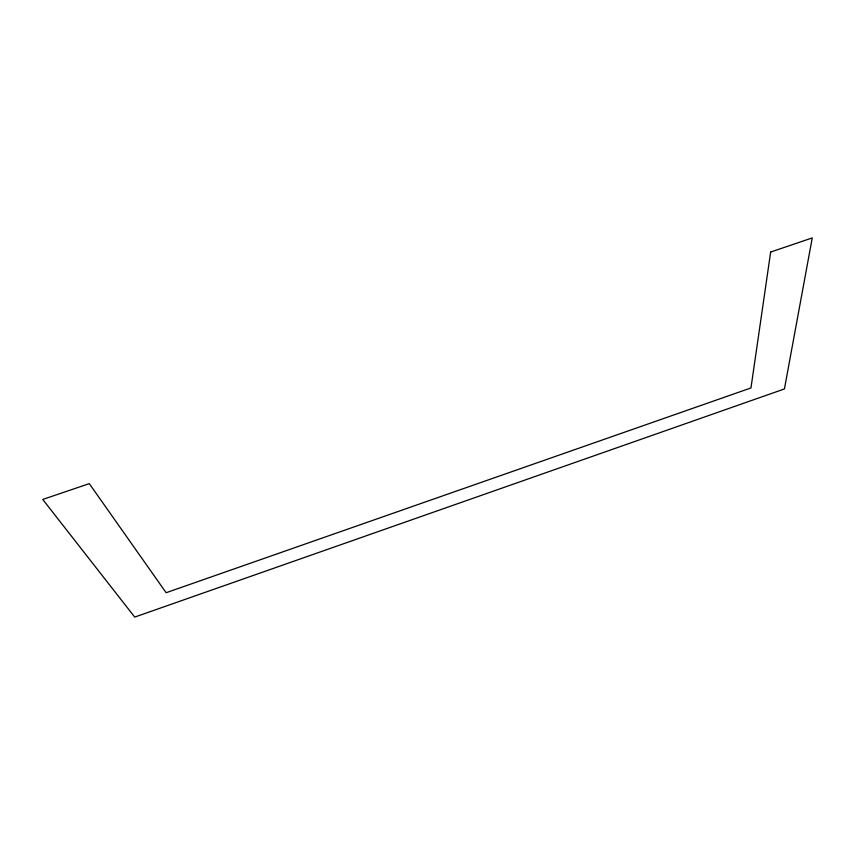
<?xml version="1.0" encoding="UTF-8"?>
<svg xmlns="http://www.w3.org/2000/svg" width="855" height="855" viewBox="0 0 855 855"><rect width="100%" height="100%" fill="white"/><g stroke="black" fill="none" stroke-linecap="round" stroke-linejoin="round"><path stroke-width="1.28" d="M770.665 252.043L750.968 387.946L166.127 592.718L89.283 483.631L42.75 499.448L134.716 617.086L784.43 388.94L812.25 237.914L770.665 252.043"/></g></svg>
